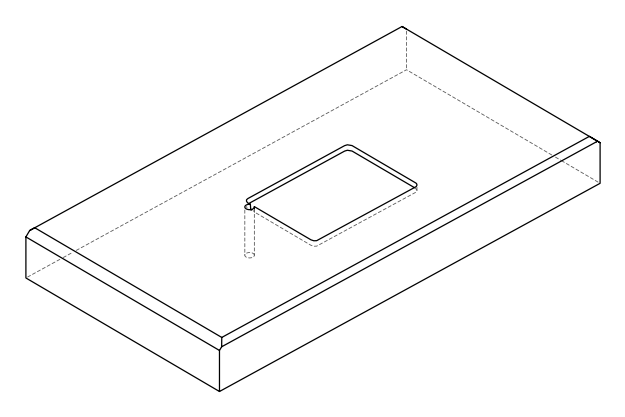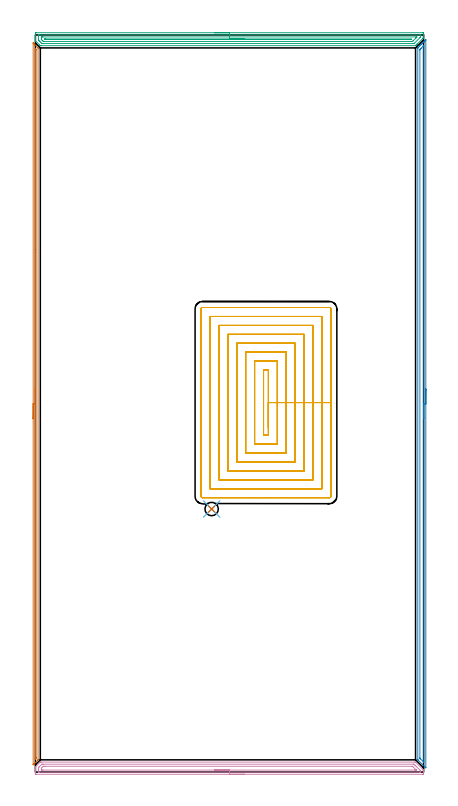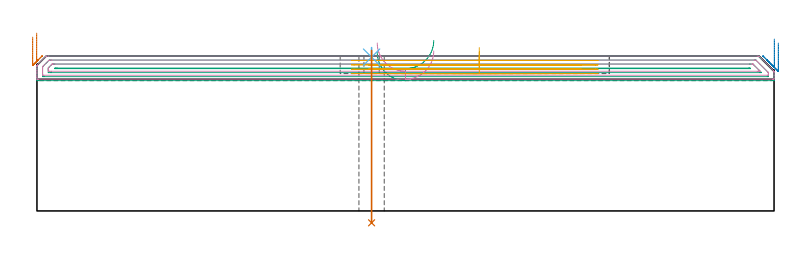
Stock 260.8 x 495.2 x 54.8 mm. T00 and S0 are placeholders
(PLAN: 7 operations, 3 tool changes, 48.3 min)
(1 AREA_MILL | FG_CHAMFER_SURFACE | UGT0205_001 | 7.85 min | 2672 mm3)
(2 AREA_MILL_1 | FG_CHAMFER_SURFACE_1 | UGT0205_001 | 7.94 min | 7207 mm3)
(3 AREA_MILL_2 | FG_CHAMFER_SURFACE_2 | UGT0205_001 | 8.43 min | 9752 mm3)
(4 AREA_MILL_3 | FG_CHAMFER_SURFACE_3 | UGT0205_001 | 6.43 min | 8624 mm3)
(5 MILL_RECTANGULAR_POCKET | POCKET_RECTANGULAR_STRAIGHT | UGT0201_126 | Follow Part, ap 2, ae 75% | 17.4 min | 80052 mm3)
(6 SPOT_DRILL | STEP1HOLE | NXT0321_9005460120000 | 0.03 min | 28 mm3)
(7 DRILL_THROUGH_HOLE_INTO_CENTER | STEP1HOLE | UGT0301_485 | 0.25 min | 3422 mm3)
(TOOL UGT0205_001 | Chamfer Mill 20 x 3 x 45 deg. | D20 FL50 Z2)
(TOOL UGT0201_126 | Carbide End Mill 8.0 | D8 FL15 Z4)
(TOOL NXT0321_9005460120000 | NC Spot Drill, 142deg, 12mm, Carbide, Uncoated | D12 PA142 FL30 Z2)
(TOOL UGT0301_485 | Carbide Drill 9.0 mm | D9 PA118 FL81 Z2)
(OP 1 AREA_MILL)
G17 G21 G94 G90
T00 M6
G54
G17 G0 G90 X-1.5 Y237.35 S1061 M3
G43 Z64.8 H0
Z61.5
G94 G1 Y237.388 Z60.628 F250.
Y237.502 Z59.763
Y237.691 Z58.912
Y237.953 Z58.08
Y238.287 Z57.274
Y238.69 Z56.5
Y239.158 Z55.764
Y239.69 Z55.072
Y240.279 Z54.429
Y240.922 Z53.84
Y241.614 Z53.308
Y242.35 Z52.84
Y243.124 Z52.437
Y243.93 Z52.103
Y244.762 Z51.841
Y245.613 Z51.652
Y246.478 Z51.538
Y247.35 Z51.5
Y489.744
X-1.498 Y489.793
X-1.497 Y489.794
X-1.485 Y489.786 Z51.512
X-1.319 Y489.62 Z51.679
X-1.16 Y489.463 Z51.835
X-1.009 Y489.31 Z51.989
X-0.872 Y489.173 Z52.126
X-0.724 Y489.026 Z52.272
X-0.582 Y488.883 Z52.416
X-0.425 Y488.726 Z52.573
X-0.287 Y488.589 Z52.709
X1.796 Y486.504 Z54.795
X1.798 Y486.499 Z54.798
X1.8 Y486.491 Z54.8
Y8.209
X1.798 Y8.201 Z54.798
X1.796 Y8.196 Z54.795
X-0.287 Y6.111 Z52.709
X-0.425 Y5.974 Z52.573
X-0.582 Y5.817 Z52.416
X-0.724 Y5.674 Z52.272
X-0.872 Y5.527 Z52.126
X-1.009 Y5.39 Z51.989
X-1.16 Y5.237 Z51.835
X-1.319 Y5.08 Z51.679
X-1.486 Y4.913 Z51.512
X-1.497 Y4.906 Z51.5
X-1.499 Z51.499
X-1.5 Y5.08 Z51.5
Y247.35
X-0.086 Z52.914
X-0.085 Y485.597 Z52.915
X-0.084 Y485.802 Z52.916
X-0.081 Y485.903 Z52.919
X-0.079 Y485.915 Z52.921
X-0.071 Y485.91 Z52.929
X-0.039 Y485.882 Z52.961
X0.249 Y485.597 Z53.249
X0.356 Y485.482 Z53.356
X0.379 Y485.445 Z53.379
X0.38 Y485.391 Z53.38
X0.385 Y484.91 Z53.385
X0.386 Y351.102 Z53.386
Y9.997
X0.385 Y9.791 Z53.385
X0.381 Y9.313 Z53.381
X0.379 Y9.255 Z53.379
X0.356 Y9.217 Z53.356
X0.249 Y9.103 Z53.249
X0.052 Y8.907 Z53.052
X-0.025 Y8.835 Z52.975
X-0.079 Y8.789 Z52.921
X-0.082 Y8.893 Z52.918
X-0.084 Y9.103 Z52.916
X-0.086 Y9.512 Z52.914
Y9.791
Y247.35
Y248.222 Z52.952
Y249.086 Z53.066
Y249.938 Z53.255
Y250.77 Z53.517
Y251.576 Z53.851
Y252.35 Z54.254
Y253.086 Z54.723
Y253.778 Z55.254
Y254.421 Z55.843
Y255.01 Z56.486
Y255.541 Z57.178
Y256.01 Z57.914
Y256.413 Z58.688
Y256.747 Z59.494
Y257.009 Z60.326
Y257.198 Z61.178
Y257.312 Z62.043
Y257.35 Z62.914
G0 Z64.8
M5
M2
(OP 2 AREA_MILL_1)
G17 G21 G94 G90
T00 M6
G54
G17 G0 G90 X262.3 Y257.35 S1061 M3
G43 Z64.8 H0
Z59.4
G94 G1 Y257.312 Z58.528 F250.
Y257.198 Z57.663
Y257.009 Z56.812
Y256.747 Z55.98
Y256.413 Z55.174
Y256.01 Z54.4
Y255.541 Z53.664
Y255.01 Z52.972
Y254.421 Z52.329
Y253.778 Z51.74
Y253.086 Z51.208
Y252.35 Z50.74
Y251.576 Z50.337
Y250.77 Z50.003
Y249.938 Z49.741
Y249.086 Z49.552
Y248.221 Z49.438
Y247.35 Z49.4
X262.299 Y2.95 Z49.401
X262.294 Y2.817 Z49.404
X262.253 Y2.854 Z49.446
X262.126 Y2.974 Z49.572
X257.103 Y7.997 Z54.596
X256.916 Y8.187 Z54.778
X256.896 Y8.213 Z54.796
X256.9 Y8.332 Z54.8
Y486.365
X256.904 Y486.495 Z54.789
X256.916 Y486.512 Z54.778
X257.104 Y486.704 Z54.596
X257.212 Y486.812 Z54.488
X257.39 Y486.991 Z54.308
X258.105 Y487.705 Z53.594
X258.274 Y487.875 Z53.423
X258.998 Y488.599 Z52.701
X259.158 Y488.759 Z52.539
X259.616 Y489.216 Z52.084
X259.892 Y489.492 Z51.807
X260.042 Y489.644 Z51.655
X260.473 Y490.073 Z51.227
X260.785 Y490.386 Z50.913
X260.926 Y490.528 Z50.77
X261.33 Y490.93 Z50.37
X261.382 Y490.982 Z50.318
X261.679 Y491.28 Z50.02
X261.81 Y491.412 Z49.886
X262.187 Y491.787 Z49.513
X262.253 Y491.853 Z49.447
X262.278 Y491.875 Z49.422
X262.295 Y491.883 Z49.404
X262.3 Y491.875 Z49.4
Y247.35
X260.886 Z50.814
Y6.994
X260.885 Y6.815 Z50.815
X260.883 Y6.725 Z50.817
X260.88 Y6.684 Z50.82
X260.879 Y6.683 Z50.821
X260.864 Y6.694 Z50.836
X260.771 Y6.782 Z50.929
X260.555 Y6.994 Z51.145
X258.769 Y8.781 Z52.931
X258.373 Y9.186 Z53.327
X258.322 Y9.239 Z53.378
X258.32 Y9.262 Z53.38
X258.317 Y9.314 Z53.383
X258.315 Y9.421 Z53.385
Y485.025
X258.321 Y485.446 Z53.379
X258.526 Y485.664 Z53.174
X258.77 Y485.918 Z52.93
X258.964 Y486.114 Z52.736
X259.158 Y486.308 Z52.542
X260.555 Y487.705 Z51.145
X260.649 Y487.799 Z51.051
X260.743 Y487.89 Z50.957
X260.841 Y487.981 Z50.859
X260.879 Y488.014 Z50.821
X260.885 Y487.747 Z50.815
Y487.705
X260.886 Y247.35 Z50.814
Y246.478 Z50.852
Y245.613 Z50.966
Y244.762 Z51.155
Y243.93 Z51.417
Y243.124 Z51.751
Y242.35 Z52.154
Y241.614 Z52.623
Y240.922 Z53.154
Y240.279 Z53.743
Y239.689 Z54.386
Y239.158 Z55.078
Y238.69 Z55.814
Y238.287 Z56.588
Y237.953 Z57.394
Y237.691 Z58.226
Y237.502 Z59.078
Y237.388 Z59.943
Y237.35 Z60.814
G0 Z64.8
M5
M2
(OP 3 AREA_MILL_2)
G17 G21 G94 G90
T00 M6
G54
G17 G0 G90 X120.4 Y496.7 S1061 M3
G43 Z64.8 H0
Z56.1
G94 G1 X120.438 Z55.228 F250.
X120.552 Z54.364
X120.741 Z53.512
X121.003 Z52.68
X121.337 Z51.874
X121.74 Z51.1
X122.209 Z50.364
X122.74 Z49.672
X123.329 Z49.029
X123.972 Z48.44
X124.664 Z47.908
X125.4 Z47.44
X126.174 Z47.037
X126.98 Z46.703
X127.812 Z46.441
X128.664 Z46.252
X129.528 Z46.138
X130.4 Z46.1
X260.2
X260.444 Y496.698 Z46.102
X260.797 Y496.691 Z46.106
X260.8 Y496.603 Z46.194
Y495.422 Z47.374
Y494.815 Z47.985
Y493.451 Z49.348
Y493.401 Z49.397
X260.794 Y493.393 Z49.405
X260.63 Y493.228 Z49.569
X260.497 Y493.096 Z49.702
X260.222 Y492.822 Z49.978
X256.724 Y489.323 Z53.476
X256.679 Y489.278 Z53.519
X256.631 Y489.231 Z53.568
X256.436 Y489.035 Z53.764
X256.387 Y488.985 Z53.812
X256.334 Y488.933 Z53.866
X256.148 Y488.747 Z54.052
X256.094 Y488.693 Z54.104
X256.037 Y488.636 Z54.163
X255.86 Y488.459 Z54.34
X255.801 Y488.4 Z54.397
X255.739 Y488.338 Z54.46
X255.664 Y488.263 Z54.536
X255.516 Y488.116 Z54.681
X255.402 Y488.006 Z54.792
X255.293 Y488. Z54.8
X4.169
X3.412 Y488.004 Z54.795
X3.3 Y488.007 Z54.793
X3.277 Y488.026 Z54.774
X2.899 Y488.4 Z54.399
X0.154 Y491.144 Z51.653
X0.117 Y491.182 Z51.615
X0.042 Y491.254 Z51.538
X0.01 Y491.298 Z51.493
X0.001 Y491.335 Z51.456
X0. Y491.776 Z51.023
Y492.181 Z50.618
Y492.789 Z50.006
Y493.97 Z48.826
Y494.544 Z48.25
Y496.013 Z46.783
X0.003 Y496.3 Z46.496
X0.01 Y496.691 Z46.105
X0.198 Y496.696 Z46.101
X0.6 Y496.7 Z46.1
X130.4
Y495.286 Z47.514
X258.415 Y495.285 Z47.515
X258.555
X258.763 Y495.28 Z47.52
X258.784 Y495.279 Z47.521
X258.79 Y495.269 Z47.531
X258.796 Y495.242 Z47.558
X258.798 Y495.215 Z47.585
X258.8 Y495.044 Z47.756
Y494.544 Z48.256
X258.799 Y494.167 Z48.633
X258.793 Y493.917 Z48.883
X258.79 Y493.856 Z48.944
X258.745 Y493.807 Z48.993
X258.614 Y493.667 Z49.133
X258.517 Y493.567 Z49.233
X258.415 Y493.465 Z49.335
X254.535 Y489.585 Z53.215
X254.451 Y489.503 Z53.297
X254.397 Y489.454 Z53.346
X254.368 Y489.429 Z53.371
X254.33 Y489.421 Z53.379
X253.955 Y489.416 Z53.384
X253.816 Y489.415 Z53.385
X4.922
X4.546 Y489.419 Z53.381
X4.362 Y489.421 Z53.379
X4.169 Y489.592 Z53.208
X3.597 Y490.156 Z52.644
X3.277 Y490.473 Z52.327
X2.716 Y491.033 Z51.767
X2.385 Y491.365 Z51.435
X2.112 Y491.641 Z51.159
X2.047 Y491.711 Z51.089
X2.017 Y491.745 Z51.055
X2.01 Y491.786 Z51.014
X2.006 Y491.911 Z50.889
X2.001 Y492.289 Z50.511
X2. Y494.045 Z48.755
X2.002 Y494.544 Z48.256
X2.005 Y494.918 Z47.882
X2.018 Y495.279 Z47.521
X2.385 Y495.284 Z47.516
X2.524 Y495.285 Z47.515
X130.4 Y495.286 Z47.514
Y493.872 Z48.928
X255.739 Y493.871 Z48.929
X255.947 Y493.869 Z48.931
X256.345 Y493.865 Z48.935
X256.158 Y493.667 Z49.133
X255.954 Y493.456 Z49.344
X255.739 Y493.238 Z49.562
X255.513 Y493.012 Z49.788
X253.955 Y491.454 Z51.346
X253.743 Y491.242 Z51.558
X253.531 Y491.033 Z51.767
X253.373 Y490.881 Z51.919
X253.329 Y490.84 Z51.96
X253.264 Y490.835 Z51.965
X253.063 Y490.832 Z51.968
X252.379 Y490.829 Z51.971
X252.171 Y490.828 Z51.972
X6.161 Y490.829 Z51.971
X5.953 Y490.831 Z51.969
X5.745 Y490.835 Z51.965
X5.365 Y490.846 Z51.954
X5.169 Y491.033 Z51.767
X5.061 Y491.139 Z51.661
X4.288 Y491.911 Z50.889
X4.169 Y492.03 Z50.77
X4.075 Y492.127 Z50.673
X4.03 Y492.177 Z50.623
X4.011 Y492.2 Z50.6
X4.008 Y492.291 Z50.509
X4.002 Y492.623 Z50.177
X4.001 Y492.789 Z50.011
X4. Y492.955 Z49.845
X4.005 Y493.667 Z49.133
X4.008 Y493.825 Z48.975
X4.021 Y493.865 Z48.935
X4.065 Y493.867 Z48.933
X4.169 Y493.869 Z48.931
X4.853 Y493.871 Z48.929
X5.061 Y493.872 Z48.928
X130.4
Y492.457 Z50.343
X252.508
X252.318 Y492.279 Z50.521
X252.276 Y492.25 Z50.55
X252.171 Y492.247 Z50.553
X251.833 Y492.243 Z50.557
X7.182
X6.845 Y492.245 Z50.555
X6.501 Y492.25 Z50.55
X6.404 Y492.256 Z50.544
X6.353 Y492.303 Z50.497
X6.303 Y492.352 Z50.448
X6.218 Y492.442 Z50.358
X6.296 Y492.451 Z50.349
X6.627 Y492.455 Z50.345
X6.845 Y492.457 Z50.343
X130.4
X131.272 Z50.381
X132.137 Z50.495
X132.988 Z50.683
X133.82 Z50.946
X134.626 Z51.28
X135.4 Z51.682
X136.136 Z52.151
X136.828 Z52.682
X137.471 Z53.272
X138.06 Z53.915
X138.592 Z54.607
X139.06 Z55.343
X139.463 Z56.116
X139.797 Z56.922
X140.059 Z57.754
X140.248 Z58.606
X140.362 Z59.471
X140.4 Z60.343
G0 Z64.8
M5
M2
(OP 4 AREA_MILL_3)
G17 G21 G94 G90
T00 M6
G54
G17 G0 G90 X140.4 Y-1.5 S1061 M3
G43 Z64.8 H0
Z56.6
G94 G1 X140.362 Z55.728 F250.
X140.248 Z54.863
X140.059 Z54.012
X139.797 Z53.18
X139.463 Z52.374
X139.06 Z51.6
X138.591 Z50.864
X138.06 Z50.172
X137.471 Z49.529
X136.828 Z48.939
X136.136 Z48.408
X135.4 Z47.94
X134.626 Z47.537
X133.82 Z47.203
X132.988 Z46.941
X132.136 Z46.752
X131.272 Z46.638
X130.4 Z46.6
X0.6
X0.058 Y-1.493 Z46.603
X0.008 Y-1.491 Z46.605
X0. Y-0.953 Z47.142
Y-0.663 Z47.432
Y-0.065 Z48.029
Y0.516 Z48.613
Y0.823 Z48.92
Y1.404 Z49.501
Y1.712 Z49.807
Y2.326 Z50.426
Y3.044 Z51.143
X0.001 Y3.182 Z51.281
X0.01 Y3.408 Z51.504
X0.088 Y3.488 Z51.586
X0.154 Y3.555 Z51.653
X0.222 Y3.623 Z51.721
X3.196 Y6.597 Z54.695
X3.277 Y6.677 Z54.776
X3.304 Y6.693 Z54.793
X4.169 Y6.7 Z54.8
X254.847
X255.395 Y6.701 Z54.782
X255.5 Y6.6 Z54.7
X260.497 Y1.604 Z49.702
X260.716 Y1.384 Z49.484
X260.794 Y1.306 Z49.404
X260.8 Y1.298 Z49.397
Y1.268 Z49.367
Y0.815 Z48.915
Y-0.065 Z48.03
Y-1.26 Z46.837
X260.798 Y-1.491 Z46.605
X260.371 Y-1.5 Z46.6
X130.4
Y-0.086 Z48.014
X2.405 Y-0.085 Z48.015
X2.385 Y-0.084 Z48.016
X2.01 Y-0.065 Z48.035
X2.003 Y0.315 Z48.415
X2.001 Y0.823 Z48.923
X2. Y1.206 Z49.306
X2.001 Y1.712 Z49.812
X2.002 Y2.093 Z50.193
X2.01 Y2.6 Z50.7
X2.022 Y2.961 Z51.061
X2.385 Y3.334 Z51.434
X2.461 Y3.412 Z51.512
X4.169 Y5.118 Z53.218
X4.245 Y5.189 Z53.289
X4.327 Y5.265 Z53.365
X5.04 Y5.285 Z53.385
X5.061
X253.935
X253.955 Y5.284 Z53.384
X254.373 Y5.265 Z53.365
X254.847 Y4.8 Z52.9
X255.273 Y4.377 Z52.477
X255.739 Y3.911 Z52.011
X258.415 Y1.235 Z49.335
X258.621 Y1.029 Z49.129
X258.722 Y0.925 Z49.025
X258.77 Y0.872 Z48.972
X258.79 Y0.847 Z48.947
X258.792 Y0.823 Z48.923
X258.797 Y0.444 Z48.544
X258.79 Y-0.065 Z48.035
X258.435 Y-0.085 Z48.015
X258.415
X130.4 Y-0.086 Z48.014
Y1.328 Z49.428
X5.061 Y1.329 Z49.429
X4.552 Y1.33 Z49.43
X4.169 Y1.333 Z49.433
X4.043 Y1.335 Z49.435
X4.01 Y1.347 Z49.447
X4.006 Y1.432 Z49.532
X4.002 Y1.544 Z49.644
X4.001 Y1.712 Z49.812
X4. Y1.879 Z49.979
X4.006 Y2.24 Z50.34
X4.01 Y2.42 Z50.52
X4.018 Y2.507 Z50.607
X4.102 Y2.6 Z50.7
X4.134 Y2.634 Z50.734
X5.061 Y3.561 Z51.661
X5.341 Y3.83 Z51.93
X5.383 Y3.865 Z51.965
X5.442 Y3.867 Z51.967
X5.57 Y3.87 Z51.97
X5.953 Y3.871 Z51.971
X6.46 Y3.872 Z51.972
X253.063 Y3.871 Z51.971
X253.191 Y3.87 Z51.97
X253.293 Y3.867 Z51.967
X253.321 Y3.865 Z51.965
X253.342 Y3.849 Z51.949
X253.385 Y3.81 Z51.91
X253.712 Y3.488 Z51.588
X255.489 Y1.712 Z49.812
X255.739 Y1.459 Z49.559
X255.824 Y1.365 Z49.465
X255.851 Y1.333 Z49.433
X255.842
X255.739 Y1.331 Z49.431
X255.232 Y1.329 Z49.429
X254.847 Y1.328 Z49.428
X130.4
X129.528 Z49.466
X128.663 Z49.58
X127.812 Z49.769
X126.98 Z50.031
X126.174 Z50.365
X125.4 Z50.768
X124.664 Z51.237
X123.972 Z51.768
X123.329 Z52.357
X122.74 Z53.001
X122.208 Z53.693
X121.74 Z54.428
X121.337 Z55.202
X121.003 Z56.008
X120.741 Z56.84
X120.552 Z57.692
X120.438 Z58.557
X120.4 Z59.428
G0 Z64.8
M5
M2
(OP 5 MILL_RECTANGULAR_POCKET)
G17 G21 G94 G90
T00 M6
G54
G17 G0 G90 X156.5 Y231.219 S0 M3
G43 Z64.8 H0
Z57.8
G94 G1 Y248.2 Z53.25 F250.
Y270.1 F500.
X153.3
Y226.3
X156.5
Y248.2
X162.5
Y276.1
X147.3
Y220.3
X162.5
Y248.2
X168.5
Y282.1
X141.3
Y214.3
X168.5
Y248.2
X174.5
Y288.1
X135.3
Y208.3
X174.5
Y248.2
X180.5
Y294.1
X129.3
Y202.3
X180.5
Y248.2
X186.5
Y300.1
X123.3
Y196.3
X186.5
Y248.2
X192.5
Y306.1
X117.3
Y190.3
X192.5
Y248.2
X198.5
Y311.2
G3 X197.6 Y312.1 R0.9
G1 X112.2
G3 X111.3 Y311.2 R0.9
G1 Y185.2
G3 X112.2 Y184.3 R0.9
G1 X197.6
G3 X198.5 Y185.2 R0.9
G1 Y248.2
Y249.2
G0 X156.5 Y231.219 Z56.25
G1 Y248.2 Z51.7 F250.
Y270.1 F500.
X153.3
Y226.3
X156.5
Y248.2
X162.5
Y276.1
X147.3
Y220.3
X162.5
Y248.2
X168.5
Y282.1
X141.3
Y214.3
X168.5
Y248.2
X174.5
Y288.1
X135.3
Y208.3
X174.5
Y248.2
X180.5
Y294.1
X129.3
Y202.3
X180.5
Y248.2
X186.5
Y300.1
X123.3
Y196.3
X186.5
Y248.2
X192.5
Y306.1
X117.3
Y190.3
X192.5
Y248.2
X198.5
Y311.2
G3 X197.6 Y312.1 R0.9
G1 X112.2
G3 X111.3 Y311.2 R0.9
G1 Y185.2
G3 X112.2 Y184.3 R0.9
G1 X197.6
G3 X198.5 Y185.2 R0.9
G1 Y248.2
Y249.2
G0 X156.5 Y231.219 Z54.7
G1 Y248.2 Z50.15 F250.
Y270.1 F500.
X153.3
Y226.3
X156.5
Y248.2
X162.5
Y276.1
X147.3
Y220.3
X162.5
Y248.2
X168.5
Y282.1
X141.3
Y214.3
X168.5
Y248.2
X174.5
Y288.1
X135.3
Y208.3
X174.5
Y248.2
X180.5
Y294.1
X129.3
Y202.3
X180.5
Y248.2
X186.5
Y300.1
X123.3
Y196.3
X186.5
Y248.2
X192.5
Y306.1
X117.3
Y190.3
X192.5
Y248.2
X198.5
Y311.2
G3 X197.6 Y312.1 R0.9
G1 X112.2
G3 X111.3 Y311.2 R0.9
G1 Y185.2
G3 X112.2 Y184.3 R0.9
G1 X197.6
G3 X198.5 Y185.2 R0.9
G1 Y248.2
Y249.2
G0 X156.5 Y231.219 Z53.15
G1 Y248.2 Z48.6 F250.
Y270.1 F500.
X153.3
Y226.3
X156.5
Y248.2
X162.5
Y276.1
X147.3
Y220.3
X162.5
Y248.2
X168.5
Y282.1
X141.3
Y214.3
X168.5
Y248.2
X174.5
Y288.1
X135.3
Y208.3
X174.5
Y248.2
X180.5
Y294.1
X129.3
Y202.3
X180.5
Y248.2
X186.5
Y300.1
X123.3
Y196.3
X186.5
Y248.2
X192.5
Y306.1
X117.3
Y190.3
X192.5
Y248.2
X198.5
Y311.2
G3 X197.6 Y312.1 R0.9
G1 X112.2
G3 X111.3 Y311.2 R0.9
G1 Y185.2
G3 X112.2 Y184.3 R0.9
G1 X197.6
G3 X198.5 Y185.2 R0.9
G1 Y248.2
Y249.2
G0 Z64.8
M5
M2
(OP 6 SPOT_DRILL)
G17 G21 G94 G90
T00 M6
G54
G17 G0 G90 X118.4 Y176.7 S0 M3
G43 Z64.8 H0
G94 G81 G98 Z54.413 F250. R57.8
G80
M5
M2
(OP 7 DRILL_THROUGH_HOLE_INTO_CENTER)
G17 G21 G94 G90
T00 M6
G54
G17 G0 G90 X118.4 Y176.7 S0 M3
G43 Z64.8 H0
G94 G73 G98 Z-4.204 F250. Q8.429 R56.8
G80
M5
M2
